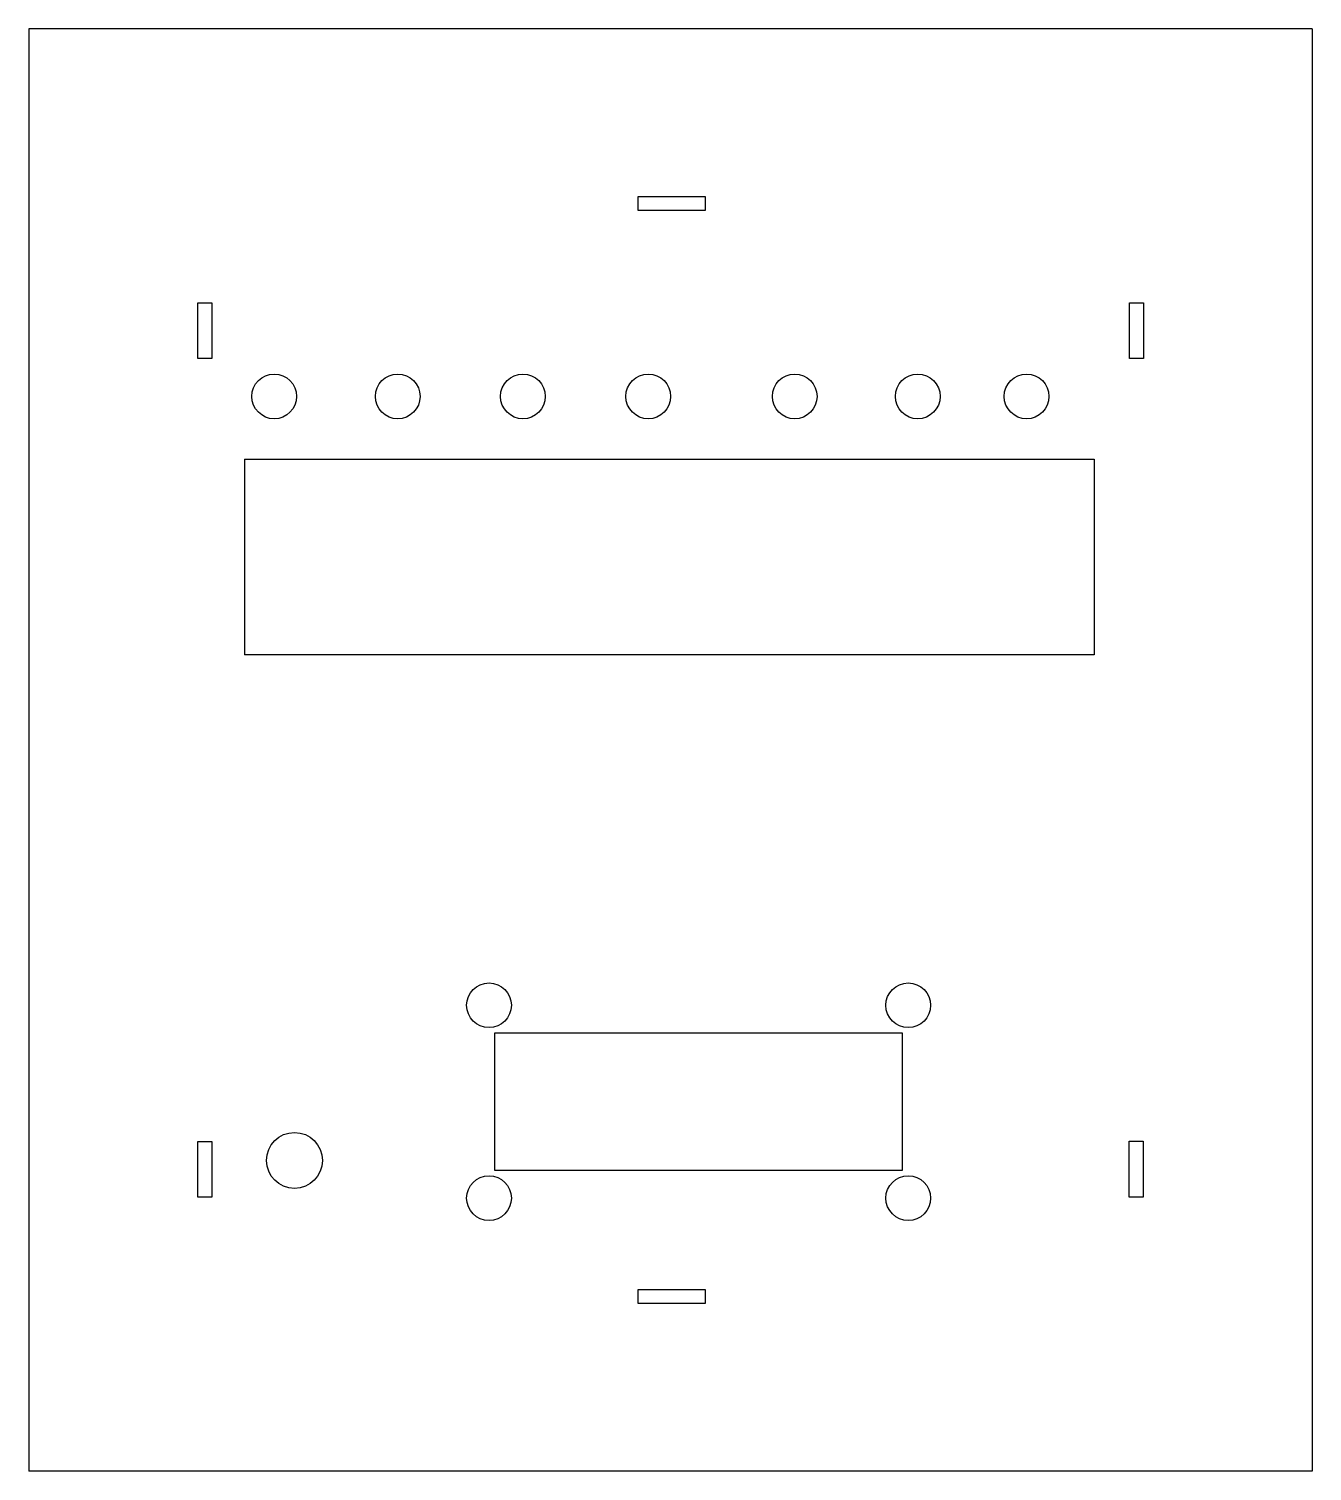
# Model space of a CAD drawing. Header units: centimetres. Extents: x 57.4 to 80.4, y 43.6 to 69.4.
import ezdxf

# ---------------------------------------------------------------- set-up
doc = ezdxf.new("R2010")
doc.units = ezdxf.units.CM
doc.layers.add('Text', color=121, linetype='Continuous')

# ---------------------------------------------------------------- blocks, each defined once
blk = doc.blocks.new('ff')
blk.add_circle((0, 0), 0.4)

msp = doc.modelspace()

# ---------------------------------------------------------------- linework, layer by layer
for p, q in [((61.305, 61.655), (61.305, 58.155)), ((76.508, 61.655), (76.508, 58.155)), ((76.508, 58.155), (61.305, 58.155))]:
    msp.add_line(p, q)
at = {"layer": 'Text'}
for p, q in [((57.448, 69.355), (57.448, 43.555)), ((80.408, 69.355), (57.448, 69.355)), ((80.408, 69.355), (80.408, 43.555)), ((68.348, 66.355), (69.548, 66.355)), ((68.348, 66.105), (68.348, 66.355)), ((69.548, 66.355), (69.548, 66.105)), ((69.548, 66.105), (68.348, 66.105)), ((61.305, 61.655), (76.508, 61.655)), ((68.348, 46.805), (69.548, 46.805)), ((68.348, 46.555), (68.348, 46.805)), ((69.548, 46.805), (69.548, 46.555)), ((69.548, 46.555), (68.348, 46.555)), ((80.408, 43.555), (57.448, 43.555))]:
    msp.add_line(p, q, dxfattribs=at)
for points in [[(60.47, 64.457), (60.72, 64.457), (60.72, 63.457), (60.47, 63.457)], [(77.138, 64.457), (77.388, 64.457), (77.388, 63.457), (77.138, 63.457)], [(73.081, 51.389), (65.781, 51.389), (65.781, 48.939), (73.081, 48.939)], [(60.471, 49.455), (60.721, 49.455), (60.721, 48.455), (60.471, 48.455)], [(77.134, 49.457), (77.384, 49.457), (77.384, 48.457), (77.134, 48.457)]]:
    msp.add_lwpolyline(points, close=True, dxfattribs=at)
for centre, radius in [((65.681, 51.889), 0.4), ((73.181, 51.889), 0.4), ((62.2, 49.114), 0.5), ((65.681, 48.439), 0.4), ((73.181, 48.439), 0.4)]:
    msp.add_circle(centre, radius, dxfattribs=at)

# ---------------------------------------------------------------- block references
for p in [(61.837, 62.78), (64.048, 62.78), (66.287, 62.78), (68.529, 62.78), (71.15, 62.78), (73.352, 62.78), (75.298, 62.78)]:
    msp.add_blockref('ff', p, dxfattribs=at)

doc.saveas('drawing.dxf')
